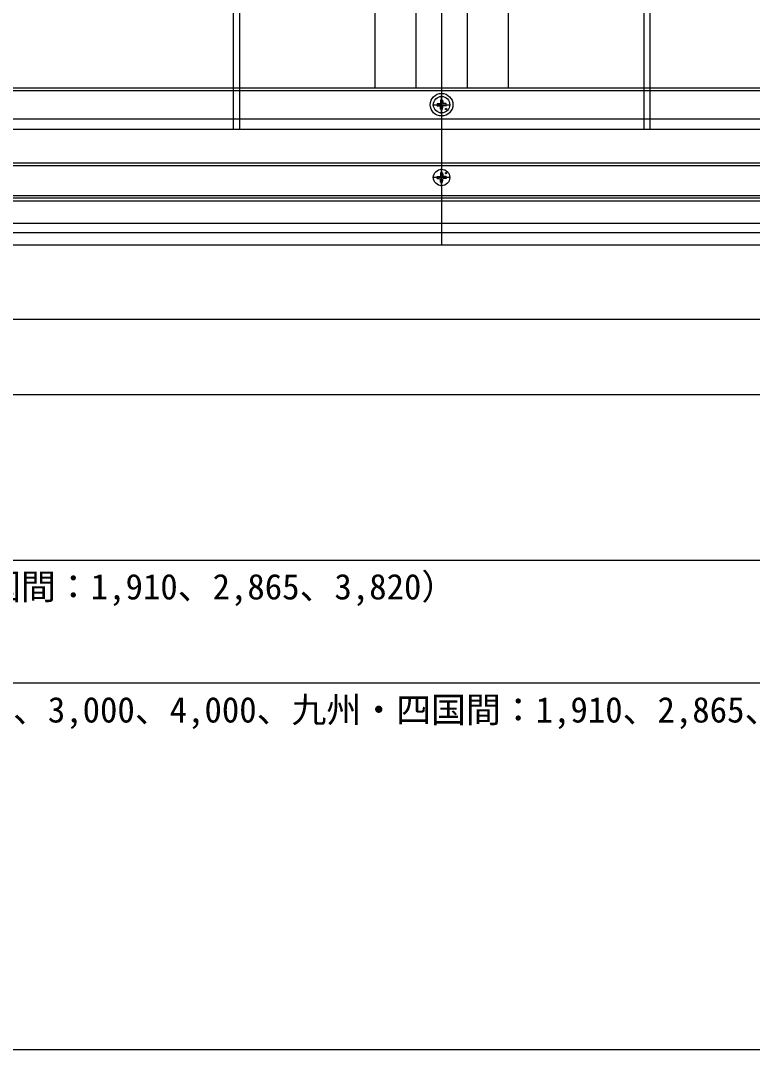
# Model space of a CAD drawing. Units: millimetres, scale not verified. Extents: x -875 to 875, y -1304 to 1297.
# Drawn here: x 21 to 377, y -1304 to -803 of the extents above; entities that cross this region are included whole.
import ezdxf
from ezdxf.enums import TextEntityAlignment as Align

# ---------------------------------------------------------------- set-up
doc = ezdxf.new("R2010")
doc.units = ezdxf.units.MM
doc.header["$LTSCALE"] = 8
for name, color, linetype in [('0-4_YKK_12', 2, 'Continuous'), ('0-5_YKK_13', 4, 'Continuous'), ('0-6_YKK_D', 6, 'Continuous'), ('0-7_YKK_ZWAK', 7, 'Continuous'), ('0-8_YSS_K', 3, 'Continuous')]:
    doc.layers.add(name, color=color, linetype=linetype)
doc.styles.add('ＭＳ ゴシック', font='')
doc.styles.get('ＭＳ ゴシック').set_extended_font_data('MS Gothic')

msp = doc.modelspace()

# ---------------------------------------------------------------- linework, layer by layer
at = {"layer": '0-4_YKK_12'}
for p, q in [((226, -204.1), (226, -912.1)), ((213.5, -363.6), (213.5, -835.6)), ((238.5, -363.6), (238.5, -835.6)), ((193.5, -493.1), (193.5, -835.6)), ((258.5, -493.1), (258.5, -835.6)), ((471, -850.6), (-619, -850.6)), ((471, -872.1), (-619, -872.1)), ((471, -873.4), (-619, -873.4)), ((471, -888.1), (-619, -888.1)), ((471, -889.1), (-619, -889.1)), ((471, -890.6), (-619, -890.6)), ((488.5, -912.1), (-636.5, -912.1)), ((-721.5, -948.1), (776, -948.1)), ((488.5, -985.1), (-636.5, -985.1))]:
    msp.add_line(p, q, dxfattribs=at)
for points in [[(471, -835.6), (-596.5, -835.6), (-600.15, -835.6), (-619, -835.6)], [(471, -836.8), (-596.5, -836.8), (-600.15, -836.8), (-619, -836.8)], [(471, -901.562), (-597.5, -901.562), (-619, -901.562)], [(471, -906.1), (-597.5, -906.1), (-619, -906.1)]]:
    msp.add_lwpolyline(points, dxfattribs=at)
at = {"layer": '0-5_YKK_13'}
for p, q in [((225.481, -842.463), (225.38, -842.98)), ((225.5, -841.355), (225.481, -842.463)), ((226, -848), (226, -839.2)), ((226.5, -841.355), (226.519, -842.463)), ((226.519, -842.463), (226.62, -842.98)), ((221.6, -843.6), (230.4, -843.6)), ((223.755, -843.1), (224.863, -843.081)), ((223.755, -844.1), (224.863, -844.119)), ((224.863, -843.081), (225.38, -842.98)), ((224.863, -844.119), (225.38, -844.22)), ((225.481, -844.737), (225.38, -844.22)), ((225.5, -845.845), (225.481, -844.737)), ((226.5, -845.845), (226.519, -844.737)), ((226.519, -844.737), (226.62, -844.22)), ((227.137, -843.081), (226.62, -842.98)), ((227.137, -844.119), (226.62, -844.22)), ((228.245, -843.1), (227.137, -843.081)), ((228.245, -844.1), (227.137, -844.119)), ((225.5, -876.855), (225.481, -877.963)), ((226, -883.5), (226, -874.7)), ((226.5, -876.855), (226.519, -877.963)), ((230.4, -879.1), (221.6, -879.1)), ((223.755, -878.6), (224.863, -878.581)), ((223.755, -879.6), (224.863, -879.619)), ((224.863, -878.581), (225.38, -878.48)), ((224.863, -879.619), (225.38, -879.72)), ((225.481, -877.963), (225.38, -878.48)), ((225.481, -880.237), (225.38, -879.72)), ((225.5, -881.345), (225.481, -880.237)), ((226.5, -881.345), (226.519, -880.237)), ((226.519, -877.963), (226.62, -878.48)), ((226.519, -880.237), (226.62, -879.72)), ((227.137, -878.581), (226.62, -878.48)), ((227.137, -879.619), (226.62, -879.72)), ((228.245, -878.6), (227.137, -878.581)), ((228.245, -879.6), (227.137, -879.619))]:
    msp.add_line(p, q, dxfattribs=at)
for centre, radius in [((226, -843.6), 5.5), ((226, -843.6), 4), ((228.121, -845.721), 0.3), ((226, -879.1), 4), ((228.121, -876.979), 0.3)]:
    msp.add_circle(centre, radius, dxfattribs=at)
for centre, start, end in [((226, -843.6), 77.44414, 102.55586), ((226, -843.6), 167.44414, 192.55586), ((226, -843.6), 257.44414, 282.55586), ((226, -843.6), 347.44414, 12.55586), ((226, -879.1), 77.44414, 102.55586), ((226, -879.1), 167.44414, 192.55586), ((226, -879.1), 257.44414, 282.55586), ((226, -879.1), 347.44414, 12.55586)]:
    msp.add_arc(centre, 2.3, start, end, dxfattribs=at)
at = {"layer": '0-6_YKK_D'}
msp.add_line((-674, -1065.6), (526, -1065.6), dxfattribs=at)
msp.add_lwpolyline([(651, -1065.6), (606.506, -1125.6), (-320.875, -1125.6)], dxfattribs=at)
at = {"layer": '0-7_YKK_ZWAK'}
msp.add_lwpolyline([(-875, -1304.1), (875, -1304.1), (875, 1245.9)], dxfattribs=at)
at = {"layer": '0-8_YSS_K'}
msp.add_line((-596.5, -855.6), (471, -855.6), dxfattribs=at)
for points in [[(324.5, -382.6), (324.5, -413.6), (324.5, -850.6), (324.5, -855.6)], [(327.5, -382.6), (327.5, -413.6), (327.5, -850.6), (327.5, -855.6)], [(124.5, -389.102), (124.5, -850.6), (124.5, -855.6)], [(127.5, -389.102), (127.5, -850.6), (127.5, -855.6)]]:
    msp.add_lwpolyline(points, dxfattribs=at)

# ---------------------------------------------------------------- texts
at = {"layer": '0-6_YKK_D', "style": 'ＭＳ ゴシック'}
for p in [(-539.134, -1088.498), (-322.318, -1148.498)]:
    msp.add_text('（関東間：1,820、2,730、3,640、MM：2,000、3,000、4,000、九州・四国間：1,910、2,865、3,820）', height=12.46, dxfattribs=at).set_placement(p, align=Align.BOTTOM_LEFT)

doc.saveas('drawing.dxf')
